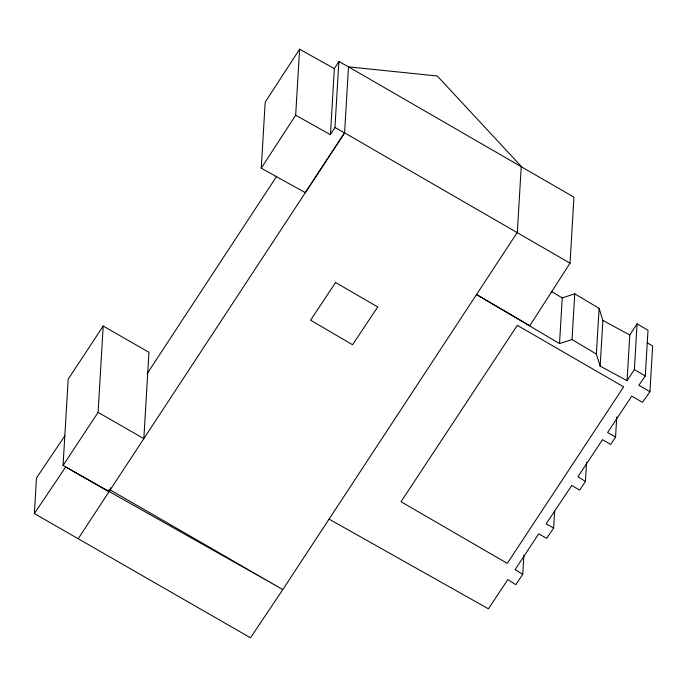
<?xml version="1.0" encoding="UTF-8"?>
<svg xmlns="http://www.w3.org/2000/svg" width="687" height="687" viewBox="0 0 687 687"><rect width="100%" height="100%" fill="white"/><g stroke="black" fill="none" stroke-linecap="round" stroke-linejoin="round"><path stroke-width="1.03" d="M334.363 68.674L299.601 49.206L295.676 115.21L330.447 134.686L334.363 68.674L338.88 61.521L348.498 66.845L437.284 75.991L521.244 166.383L517.328 232.386L282.821 589.566L250.497 637.794L34.35 513.533L36.463 477.989L64.87 435.807M110.367 487.804L110.238 489.934L282.821 589.566L63.058 465.477L68.193 379.155L103.213 326.042L148.967 352.328L143.841 438.641L98.086 412.363L103.213 326.042M109.078 489.659L108.95 491.789L78.43 538.402M329.142 519.149L488.457 608.837L507.822 579.545L515.774 584.663L522.747 574.298L515.113 569.652L538.711 533.799L546.646 538.376L553.619 528.02L546.165 523.803L571.773 485.451L579.682 490.157L585.427 481.398L577.922 476.778L602.525 439.68L610.7 444.446L615.552 437.087L607.617 432.509L631.765 396.116L642.465 402.333L649.936 391.676L638.858 385.244L645.291 375.961L648.013 330.267L637.064 323.86L634.35 369.563L627.068 380.658L600.146 366.145L596.376 354.071L572.031 339.558L559.527 343.586L476.495 294.517L529.823 325.698L570.03 263.173L573.954 197.169L348.498 66.845L344.582 132.857L305.294 192.652L261.258 168.186L265.182 102.183L299.601 49.206M330.447 134.686L334.964 127.524L338.88 61.521M522.747 574.298L523.88 555.165M559.527 343.586L562.241 297.892L551.172 291.348M553.619 528.02L554.632 511.008M572.031 339.558L574.753 293.856L562.241 297.892M585.427 481.398L586.561 462.265M596.376 354.071L599.098 308.369L574.753 293.856M600.146 366.145L602.868 320.443L599.098 308.369M615.552 437.087L616.754 416.897M627.068 380.658L629.781 334.964L637.064 323.86M649.936 391.676L652.65 345.973L647.111 342.761M261.258 168.186L295.676 115.21M147.13 373.676L276.672 176.293M570.03 263.173L344.582 132.857L108.95 491.789L65.72 466.962L34.35 513.533M63.058 465.477L98.086 412.363M602.868 320.443L629.781 334.964M334.964 127.524L344.582 132.857M634.35 369.563L645.291 375.961M517.337 325.355L401.019 501.742L507.289 563.366L623.633 386.85L517.337 325.355M335.591 282.512L310.576 320.185L352.577 344.754L377.764 306.977L335.591 282.512"/></g></svg>
